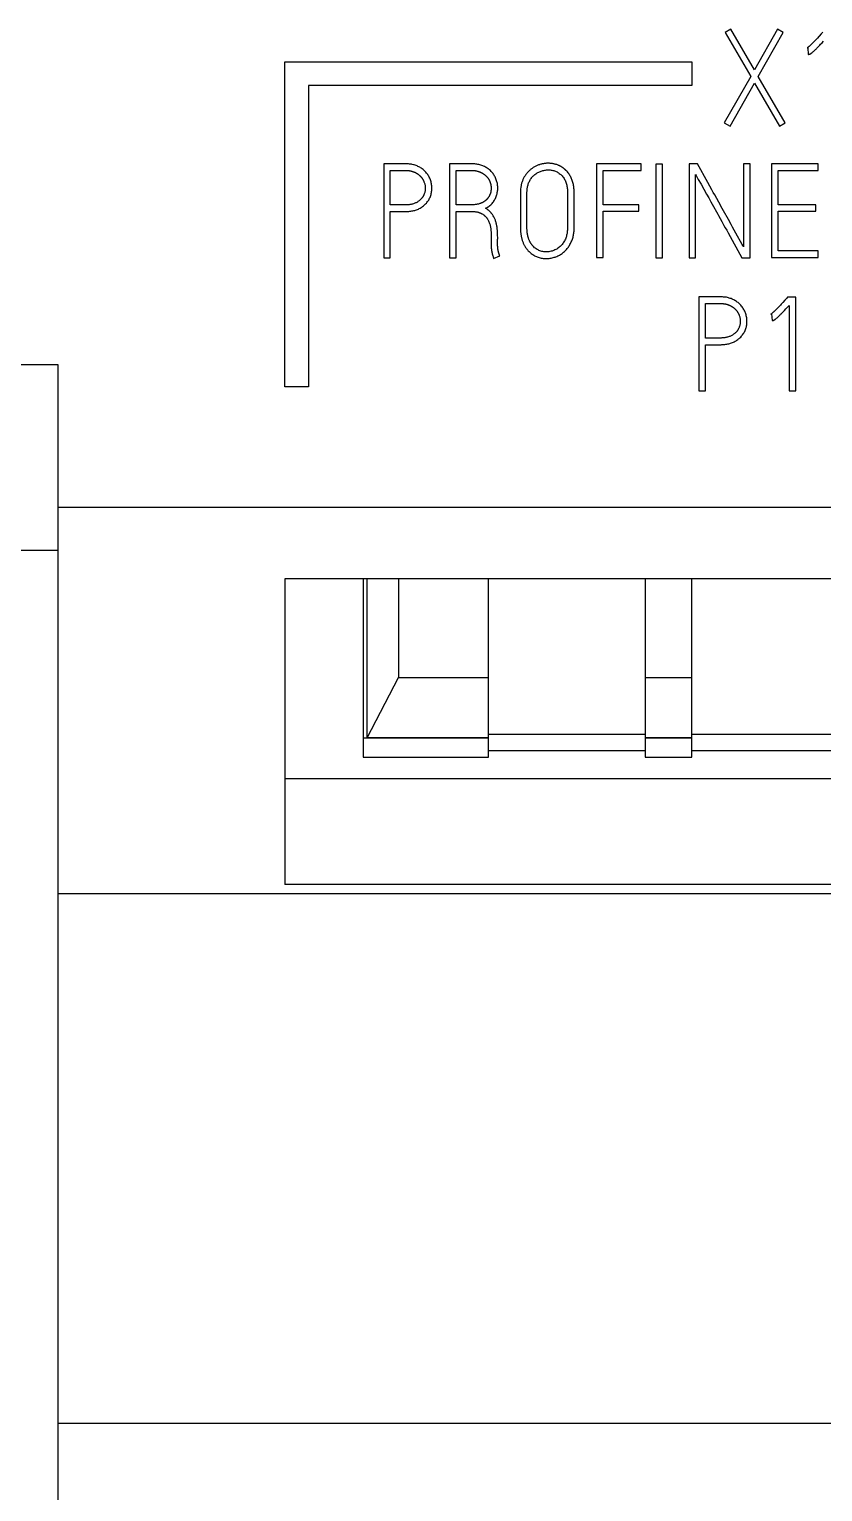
# Model space of a CAD drawing. Header units: millimetres. Extents: x 6750 to 121550, y -28210 to 66060.
# Drawn here: x 34062.4 to 34153.4, y 57361.8 to 57529.6 of the extents above; entities that cross this region are included whole.
import ezdxf

# ---------------------------------------------------------------- set-up
doc = ezdxf.new("R2010")
doc.units = ezdxf.units.MM
doc.layers.add('10000_FRONT', color=7, linetype='Continuous')
doc.layers.add('10500_FRONT_LABELING', color=7, linetype='Continuous')
doc.layers.add('DN.1. NET LIEN MANH', color=7, linetype='Continuous', lineweight=40)

# ---------------------------------------------------------------- blocks, each defined once
blk = doc.blocks.new('A$C0C6D7916')
at = {"layer": '10000_FRONT', "linetype": 'Continuous'}
for p, q in [((-24.8, 39.54), (-24.8, 43.69)), ((-24.8, 43.69), (-19.6, 43.69)), ((-19.6, 43.69), (-19.6, 43.39)), ((-24.5, 43.39), (-24.5, 39.54)), ((-19.6, 43.39), (-24.5, 43.39)), ((-27.7, 39.821), (-42, 39.821)), ((-27.7, 20.266), (-27.7, 39.821)), ((-24.5, 39.54), (-24.8, 39.54)), ((-7, 38), (-27.7, 38)), ((-27.7, 37.451), (-42, 37.451)), ((-24.8, 37.089), (-24.8, 33.183)), ((-12, 37.089), (-24.8, 37.089)), ((-23.8, 37.089), (-23.8, 34.812)), ((-23.75, 35.059), (-23.75, 37.089)), ((-23.35, 37.089), (-23.35, 35.829)), ((-22.2, 34.812), (-22.2, 37.089)), ((-20.2, 37.089), (-20.2, 34.812)), ((-19.6, 34.812), (-19.6, 37.089)), ((-23.75, 35.059), (-23.35, 35.829)), ((-23.35, 35.829), (-22.2, 35.829)), ((-20.2, 35.829), (-19.6, 35.829)), ((-22.2, 35.054), (-23.8, 35.054)), ((-22.2, 35.059), (-23.75, 35.059)), ((-22.2, 35.104), (-20.2, 35.104)), ((-19.6, 35.059), (-20.2, 35.059)), ((-19.6, 35.054), (-20.2, 35.054)), ((-19.6, 35.104), (-17.6, 35.104)), ((-23.8, 34.812), (-22.2, 34.812)), ((-20.2, 34.892), (-22.2, 34.892)), ((-20.2, 34.812), (-19.6, 34.812)), ((-17.6, 34.892), (-19.6, 34.892)), ((-24.8, 34.54), (-12, 34.54)), ((-12, 33.183), (-24.8, 33.183)), ((-7, 33.065), (-27.7, 33.065)), ((-7, 26.3), (-27.7, 26.3))]:
    blk.add_line(p, q, dxfattribs=at)
at = {"layer": '10500_FRONT_LABELING', "linetype": 'Continuous'}
for p, q in [((-19.103, 44.108), (-19.174, 44.067)), ((-18.803, 43.589), (-19.103, 44.108)), ((-18.508, 44.108), (-18.803, 43.589)), ((-18.433, 44.067), (-18.508, 44.108)), ((-19.174, 44.067), (-18.85, 43.506)), ((-18.753, 43.504), (-18.433, 44.067)), ((-18.053, 43.937), (-18.059, 43.931)), ((-18.044, 43.946), (-18.053, 43.937)), ((-18.03, 43.961), (-18.044, 43.946)), ((-18.018, 43.973), (-18.03, 43.961)), ((-18.006, 43.986), (-18.018, 43.973)), ((-17.998, 43.995), (-18.006, 43.986)), ((-17.98, 44.014), (-17.998, 43.995)), ((-17.98, 43.891), (-17.968, 43.904)), ((-17.968, 43.904), (-17.956, 43.917)), ((-17.956, 43.917), (-17.938, 43.936)), ((-17.929, 44.07), (-17.949, 44.048)), ((-17.938, 43.936), (-17.92, 43.955)), ((-18.129, 43.869), (-18.119, 43.872)), ((-18.119, 43.872), (-18.114, 43.787)), ((-17.992, 43.879), (-17.98, 43.891)), ((-18.85, 43.506), (-19.187, 42.912)), ((-19.114, 42.87), (-18.801, 43.421)), ((-18.801, 43.421), (-18.482, 42.87)), ((-18.408, 42.912), (-18.753, 43.504)), ((-19.187, 42.912), (-19.114, 42.87)), ((-18.482, 42.87), (-18.408, 42.912)), ((-23.539, 42.39), (-23.539, 41.19)), ((-23.362, 42.39), (-23.539, 42.39)), ((-23.454, 41.864), (-23.454, 42.305)), ((-23.454, 42.305), (-23.262, 42.305)), ((-22.697, 42.39), (-22.697, 41.19)), ((-22.612, 41.866), (-22.612, 42.305)), ((-22.612, 42.305), (-22.42, 42.305)), ((-20.819, 42.39), (-20.819, 41.193)), ((-20.248, 42.39), (-20.819, 42.39)), ((-20.734, 41.866), (-20.734, 42.305)), ((-20.734, 42.305), (-20.248, 42.305)), ((-20.248, 42.305), (-20.248, 42.39)), ((-20.06, 42.387), (-20.06, 41.19)), ((-19.977, 42.387), (-20.06, 42.387)), ((-19.977, 41.19), (-19.977, 42.387)), ((-19.637, 42.39), (-19.637, 41.19)), ((-19.529, 42.39), (-19.637, 42.39)), ((-19.554, 41.19), (-19.554, 42.255)), ((-19.398, 42.152), (-19.529, 42.39)), ((-18.941, 42.39), (-18.941, 41.328)), ((-18.856, 42.39), (-18.941, 42.39)), ((-18.856, 41.19), (-18.856, 42.39)), ((-18.584, 42.39), (-18.584, 41.193)), ((-17.986, 42.39), (-18.584, 42.39)), ((-18.5, 41.866), (-18.5, 42.305)), ((-18.5, 42.305), (-17.986, 42.305)), ((-17.986, 42.305), (-17.986, 42.39)), ((-19.484, 42.128), (-19.413, 42.001)), ((-19.345, 42.057), (-19.398, 42.152)), ((-19.328, 42.025), (-19.345, 42.057)), ((-23.269, 41.864), (-23.454, 41.864)), ((-22.409, 41.866), (-22.612, 41.866)), ((-21.708, 41.569), (-21.708, 42.008)), ((-20.278, 41.866), (-20.734, 41.866)), ((-20.278, 41.783), (-20.278, 41.866)), ((-19.413, 42.001), (-19.386, 41.953)), ((-19.342, 41.874), (-19.271, 41.746)), ((-19.31, 41.993), (-19.328, 42.025)), ((-19.258, 41.898), (-19.31, 41.993)), ((-19.214, 41.819), (-19.258, 41.898)), ((-18.018, 41.866), (-18.5, 41.866)), ((-18.018, 41.783), (-18.018, 41.866)), ((-23.454, 41.19), (-23.454, 41.779)), ((-23.454, 41.779), (-23.267, 41.779)), ((-22.612, 41.19), (-22.612, 41.781)), ((-20.734, 41.193), (-20.734, 41.783)), ((-20.734, 41.783), (-20.278, 41.783)), ((-19.271, 41.746), (-19.262, 41.73)), ((-19.262, 41.73), (-19.218, 41.651)), ((-19.196, 41.787), (-19.214, 41.819)), ((-18.5, 41.277), (-18.5, 41.783)), ((-18.5, 41.783), (-18.018, 41.783)), ((-19.218, 41.651), (-19.191, 41.603)), ((-19.191, 41.603), (-19.174, 41.572)), ((-19.138, 41.508), (-18.961, 41.19)), ((-19.082, 41.582), (-19.1, 41.613)), ((-19.038, 41.503), (-19.082, 41.582)), ((-22.166, 41.377), (-22.167, 41.361)), ((-22.08, 41.303), (-22.08, 41.31)), ((-22.079, 41.299), (-22.08, 41.303)), ((-23.539, 41.19), (-23.454, 41.19)), ((-22.697, 41.19), (-22.612, 41.19)), ((-22.134, 41.182), (-22.056, 41.212)), ((-20.819, 41.193), (-20.734, 41.193)), ((-20.06, 41.19), (-19.977, 41.19)), ((-19.637, 41.19), (-19.554, 41.19)), ((-18.961, 41.19), (-18.856, 41.19)), ((-18.584, 41.193), (-17.986, 41.193)), ((-17.986, 41.277), (-18.5, 41.277)), ((-17.986, 41.193), (-17.986, 41.277)), ((-19.514, 40.69), (-19.514, 39.49)), ((-19.337, 40.69), (-19.514, 40.69)), ((-19.429, 40.164), (-19.429, 40.605)), ((-19.429, 40.605), (-19.237, 40.605)), ((-18.507, 40.546), (-18.516, 40.537)), ((-18.492, 40.561), (-18.507, 40.546)), ((-18.481, 40.573), (-18.492, 40.561)), ((-18.469, 40.586), (-18.481, 40.573)), ((-18.46, 40.595), (-18.469, 40.586)), ((-18.443, 40.614), (-18.46, 40.595)), ((-18.392, 40.67), (-18.412, 40.648)), ((-18.4, 40.536), (-18.382, 40.555)), ((-18.38, 40.684), (-18.392, 40.67)), ((-18.382, 40.555), (-18.358, 40.58)), ((-18.275, 40.684), (-18.38, 40.684)), ((-18.358, 40.58), (-18.358, 39.488)), ((-18.275, 39.488), (-18.275, 40.684)), ((-18.592, 40.469), (-18.582, 40.472)), ((-18.582, 40.472), (-18.576, 40.387)), ((-18.516, 40.537), (-18.522, 40.531)), ((-18.455, 40.479), (-18.443, 40.491)), ((-18.443, 40.491), (-18.43, 40.504)), ((-18.43, 40.504), (-18.418, 40.517)), ((-18.418, 40.517), (-18.4, 40.536)), ((-19.244, 40.164), (-19.429, 40.164)), ((-19.429, 39.49), (-19.429, 40.079)), ((-19.429, 40.079), (-19.242, 40.079)), ((-19.514, 39.49), (-19.429, 39.49)), ((-18.358, 39.488), (-18.275, 39.488))]:
    blk.add_line(p, q, dxfattribs=at)
for points in [[(-18.059, 43.931), (-18.065, 43.925), (-18.068, 43.922), (-18.071, 43.919), (-18.074, 43.916), (-18.077, 43.913), (-18.08, 43.91), (-18.084, 43.907), (-18.087, 43.904), (-18.09, 43.901), (-18.093, 43.898), (-18.096, 43.895), (-18.099, 43.893)], [(-17.949, 44.048), (-17.975, 44.02), (-17.978, 44.017), (-17.98, 44.014)], [(-18.099, 43.893), (-18.106, 43.887), (-18.109, 43.884), (-18.112, 43.882), (-18.115, 43.879), (-18.119, 43.876), (-18.122, 43.874), (-18.125, 43.871), (-18.127, 43.87), (-18.129, 43.869)], [(-18.114, 43.787), (-18.113, 43.787), (-18.113, 43.787), (-18.112, 43.787), (-18.112, 43.787), (-18.112, 43.787), (-18.111, 43.787), (-18.111, 43.787), (-18.11, 43.787), (-18.11, 43.788), (-18.11, 43.788), (-18.109, 43.788), (-18.109, 43.788), (-18.108, 43.788), (-18.107, 43.788), (-18.106, 43.788), (-18.106, 43.788), (-18.105, 43.788), (-18.104, 43.789), (-18.103, 43.789), (-18.102, 43.789), (-18.102, 43.789), (-18.101, 43.789), (-18.1, 43.789), (-18.099, 43.79), (-18.099, 43.79), (-18.098, 43.79), (-18.097, 43.79), (-18.096, 43.791)], [(-18.096, 43.791), (-18.096, 43.791), (-18.095, 43.791), (-18.095, 43.791), (-18.094, 43.791), (-18.094, 43.792), (-18.093, 43.792), (-18.093, 43.792), (-18.092, 43.792), (-18.091, 43.793), (-18.09, 43.793), (-18.089, 43.794), (-18.088, 43.794), (-18.088, 43.795), (-18.087, 43.795), (-18.086, 43.796), (-18.085, 43.796), (-18.084, 43.797), (-18.083, 43.798), (-18.082, 43.798), (-18.081, 43.799), (-18.079, 43.8), (-18.078, 43.801), (-18.076, 43.802), (-18.074, 43.804), (-18.072, 43.805), (-18.071, 43.806), (-18.069, 43.808), (-18.067, 43.809), (-18.066, 43.81), (-18.062, 43.813)], [(-18.062, 43.813), (-18.059, 43.816), (-18.055, 43.819), (-18.049, 43.824), (-18.042, 43.83), (-18.036, 43.836), (-18.03, 43.842), (-18.023, 43.848), (-18.017, 43.854), (-18.011, 43.86), (-18.005, 43.867), (-17.992, 43.879)], [(-23.267, 41.779), (-23.255, 41.779), (-23.242, 41.78), (-23.23, 41.781), (-23.217, 41.782), (-23.205, 41.783), (-23.192, 41.785), (-23.18, 41.787), (-23.167, 41.789), (-23.155, 41.792), (-23.143, 41.795), (-23.131, 41.799), (-23.119, 41.803), (-23.107, 41.807), (-23.096, 41.812), (-23.084, 41.817), (-23.073, 41.823), (-23.062, 41.83), (-23.052, 41.837), (-23.041, 41.844), (-23.031, 41.852), (-23.021, 41.86), (-23.012, 41.868), (-23.003, 41.877), (-22.994, 41.887), (-22.986, 41.896), (-22.978, 41.906), (-22.971, 41.916), (-22.964, 41.927), (-22.957, 41.938), (-22.952, 41.949), (-22.946, 41.961), (-22.942, 41.973), (-22.937, 41.985), (-22.934, 41.997), (-22.931, 42.009), (-22.928, 42.022), (-22.926, 42.034), (-22.924, 42.047), (-22.923, 42.059), (-22.923, 42.072), (-22.923, 42.085), (-22.923, 42.097), (-22.925, 42.11), (-22.926, 42.123), (-22.928, 42.135), (-22.931, 42.148), (-22.934, 42.16), (-22.938, 42.172), (-22.942, 42.184), (-22.946, 42.196), (-22.951, 42.207), (-22.957, 42.219), (-22.963, 42.23), (-22.969, 42.241), (-22.976, 42.251), (-22.983, 42.262), (-22.991, 42.272), (-22.999, 42.282), (-23.008, 42.291), (-23.017, 42.3), (-23.027, 42.308), (-23.036, 42.317), (-23.046, 42.324), (-23.057, 42.332), (-23.067, 42.339), (-23.078, 42.345), (-23.089, 42.351), (-23.101, 42.357), (-23.112, 42.362), (-23.124, 42.367), (-23.136, 42.371), (-23.148, 42.375), (-23.16, 42.378), (-23.173, 42.381), (-23.185, 42.384), (-23.197, 42.386), (-23.21, 42.387), (-23.223, 42.388), (-23.235, 42.389), (-23.248, 42.39), (-23.26, 42.39), (-23.286, 42.391), (-23.311, 42.391), (-23.337, 42.39), (-23.362, 42.39)], [(-23.262, 42.305), (-23.258, 42.305), (-23.253, 42.305), (-23.249, 42.305), (-23.245, 42.305), (-23.24, 42.305), (-23.236, 42.304), (-23.231, 42.304), (-23.227, 42.304), (-23.223, 42.303), (-23.218, 42.302), (-23.214, 42.302), (-23.209, 42.301), (-23.205, 42.3), (-23.201, 42.3), (-23.196, 42.299), (-23.192, 42.298), (-23.188, 42.297), (-23.184, 42.296), (-23.179, 42.295), (-23.175, 42.293), (-23.171, 42.292), (-23.167, 42.291), (-23.162, 42.289), (-23.158, 42.288), (-23.154, 42.286), (-23.15, 42.284), (-23.146, 42.283), (-23.142, 42.281), (-23.138, 42.279), (-23.134, 42.277), (-23.13, 42.275), (-23.126, 42.273), (-23.122, 42.271), (-23.118, 42.268), (-23.114, 42.266), (-23.111, 42.264), (-23.107, 42.261), (-23.103, 42.259), (-23.1, 42.256), (-23.096, 42.254), (-23.092, 42.251), (-23.089, 42.248), (-23.085, 42.245), (-23.082, 42.242), (-23.079, 42.239), (-23.076, 42.236), (-23.072, 42.233), (-23.069, 42.23), (-23.066, 42.227), (-23.063, 42.224), (-23.06, 42.22), (-23.057, 42.217), (-23.055, 42.214), (-23.052, 42.21), (-23.049, 42.207), (-23.047, 42.203), (-23.044, 42.199), (-23.042, 42.196), (-23.039, 42.192), (-23.037, 42.188), (-23.035, 42.184), (-23.033, 42.18), (-23.031, 42.176), (-23.029, 42.172), (-23.027, 42.168), (-23.025, 42.164), (-23.024, 42.16)], [(-22.236, 41.822), (-22.224, 41.829), (-22.213, 41.835), (-22.202, 41.842), (-22.192, 41.85), (-22.182, 41.858), (-22.172, 41.866), (-22.163, 41.875), (-22.154, 41.884), (-22.145, 41.894), (-22.141, 41.899), (-22.137, 41.904), (-22.134, 41.909), (-22.13, 41.914), (-22.123, 41.925), (-22.117, 41.936), (-22.111, 41.948), (-22.106, 41.959), (-22.101, 41.971), (-22.097, 41.983), (-22.093, 41.996), (-22.089, 42.008), (-22.087, 42.021), (-22.084, 42.034), (-22.083, 42.046), (-22.082, 42.059), (-22.081, 42.072), (-22.081, 42.085), (-22.082, 42.098), (-22.083, 42.111), (-22.084, 42.123), (-22.086, 42.136), (-22.089, 42.149), (-22.092, 42.161), (-22.096, 42.173), (-22.1, 42.186), (-22.105, 42.198), (-22.11, 42.209), (-22.115, 42.221), (-22.122, 42.232), (-22.128, 42.243), (-22.135, 42.254), (-22.142, 42.264), (-22.15, 42.274), (-22.159, 42.284), (-22.167, 42.293), (-22.176, 42.302), (-22.186, 42.311), (-22.196, 42.319), (-22.206, 42.327), (-22.217, 42.334), (-22.228, 42.341), (-22.239, 42.347), (-22.251, 42.353), (-22.262, 42.359), (-22.274, 42.364), (-22.286, 42.369), (-22.298, 42.373), (-22.311, 42.377), (-22.323, 42.38), (-22.336, 42.382), (-22.348, 42.385), (-22.361, 42.387), (-22.374, 42.388), (-22.387, 42.389), (-22.4, 42.39), (-22.412, 42.39), (-22.438, 42.39), (-22.464, 42.39), (-22.697, 42.39)], [(-22.42, 42.305), (-22.415, 42.305), (-22.41, 42.305), (-22.405, 42.305), (-22.4, 42.305), (-22.395, 42.304), (-22.39, 42.304), (-22.385, 42.304), (-22.38, 42.303), (-22.375, 42.302), (-22.37, 42.302), (-22.365, 42.301), (-22.36, 42.3), (-22.355, 42.299), (-22.351, 42.298), (-22.346, 42.297), (-22.341, 42.296), (-22.336, 42.294), (-22.331, 42.293), (-22.326, 42.291), (-22.322, 42.29), (-22.317, 42.288), (-22.312, 42.286), (-22.307, 42.284), (-22.303, 42.282), (-22.298, 42.28), (-22.294, 42.278), (-22.289, 42.276), (-22.285, 42.274), (-22.28, 42.271), (-22.276, 42.269), (-22.272, 42.266), (-22.268, 42.263), (-22.263, 42.261), (-22.259, 42.258), (-22.255, 42.255), (-22.251, 42.252), (-22.247, 42.249), (-22.243, 42.246), (-22.239, 42.242), (-22.235, 42.239), (-22.232, 42.236), (-22.228, 42.232), (-22.225, 42.229), (-22.221, 42.225), (-22.218, 42.221), (-22.215, 42.217), (-22.211, 42.214), (-22.208, 42.21), (-22.205, 42.206), (-22.202, 42.201), (-22.2, 42.197), (-22.197, 42.193), (-22.194, 42.189), (-22.192, 42.184), (-22.19, 42.18), (-22.187, 42.175), (-22.185, 42.17), (-22.183, 42.166), (-22.181, 42.161)], [(-21.311, 42.373), (-21.32, 42.376), (-21.328, 42.379), (-21.338, 42.382), (-21.347, 42.385), (-21.356, 42.387), (-21.365, 42.389), (-21.374, 42.391), (-21.383, 42.392), (-21.393, 42.394), (-21.402, 42.395), (-21.412, 42.395), (-21.421, 42.396), (-21.43, 42.396), (-21.44, 42.396), (-21.449, 42.396), (-21.459, 42.396), (-21.468, 42.395), (-21.477, 42.394), (-21.487, 42.393), (-21.496, 42.391), (-21.505, 42.39), (-21.514, 42.388), (-21.523, 42.386), (-21.533, 42.383), (-21.542, 42.381), (-21.55, 42.378), (-21.559, 42.375), (-21.568, 42.371), (-21.577, 42.368), (-21.585, 42.364), (-21.594, 42.36), (-21.602, 42.356), (-21.61, 42.351), (-21.619, 42.347), (-21.627, 42.342), (-21.634, 42.337), (-21.642, 42.331), (-21.65, 42.326), (-21.657, 42.32), (-21.664, 42.314), (-21.671, 42.308), (-21.678, 42.302), (-21.685, 42.295), (-21.692, 42.288), (-21.698, 42.281), (-21.704, 42.274), (-21.71, 42.267), (-21.716, 42.26), (-21.722, 42.252), (-21.727, 42.245), (-21.733, 42.237), (-21.738, 42.229), (-21.743, 42.221), (-21.747, 42.213), (-21.752, 42.204), (-21.756, 42.196), (-21.76, 42.187), (-21.763, 42.179), (-21.767, 42.17), (-21.77, 42.161), (-21.773, 42.152), (-21.776, 42.143), (-21.778, 42.134), (-21.781, 42.124), (-21.783, 42.115), (-21.784, 42.106), (-21.786, 42.097), (-21.787, 42.088), (-21.789, 42.069), (-21.79, 42.051), (-21.791, 42.032), (-21.791, 42.014), (-21.791, 41.569)], [(-21.708, 42.008), (-21.708, 42.031), (-21.707, 42.042), (-21.707, 42.054), (-21.706, 42.065), (-21.704, 42.077), (-21.703, 42.088), (-21.701, 42.099), (-21.698, 42.11), (-21.695, 42.121), (-21.692, 42.132), (-21.688, 42.143), (-21.683, 42.154), (-21.678, 42.164), (-21.673, 42.174), (-21.667, 42.184), (-21.661, 42.194), (-21.655, 42.203), (-21.648, 42.213), (-21.64, 42.221), (-21.632, 42.23), (-21.624, 42.238), (-21.616, 42.246), (-21.607, 42.253), (-21.597, 42.26), (-21.588, 42.267), (-21.578, 42.273), (-21.568, 42.279), (-21.558, 42.284), (-21.547, 42.289), (-21.537, 42.293), (-21.526, 42.297), (-21.515, 42.3), (-21.504, 42.303), (-21.493, 42.306), (-21.481, 42.308), (-21.47, 42.31), (-21.458, 42.311), (-21.447, 42.312), (-21.435, 42.312), (-21.424, 42.311), (-21.412, 42.311), (-21.401, 42.309), (-21.389, 42.308), (-21.378, 42.305), (-21.367, 42.302), (-21.356, 42.299), (-21.345, 42.295), (-21.335, 42.29), (-21.324, 42.285), (-21.314, 42.279), (-21.304, 42.273), (-21.295, 42.266), (-21.286, 42.259), (-21.277, 42.251), (-21.269, 42.243)], [(-21.211, 42.305), (-21.213, 42.307), (-21.215, 42.309), (-21.217, 42.311), (-21.219, 42.313), (-21.221, 42.315), (-21.223, 42.317), (-21.225, 42.319), (-21.227, 42.321), (-21.229, 42.323), (-21.231, 42.325), (-21.233, 42.327), (-21.236, 42.328), (-21.238, 42.33), (-21.24, 42.332), (-21.242, 42.334), (-21.245, 42.335), (-21.247, 42.337), (-21.249, 42.339), (-21.251, 42.34), (-21.254, 42.342), (-21.256, 42.343), (-21.258, 42.345), (-21.261, 42.347), (-21.263, 42.348), (-21.266, 42.35), (-21.268, 42.351), (-21.27, 42.353), (-21.273, 42.354), (-21.275, 42.355), (-21.278, 42.357), (-21.28, 42.358), (-21.283, 42.359), (-21.285, 42.361), (-21.288, 42.362), (-21.29, 42.363), (-21.293, 42.365), (-21.295, 42.366), (-21.298, 42.367), (-21.3, 42.368), (-21.303, 42.369), (-21.305, 42.37), (-21.308, 42.372), (-21.311, 42.373)], [(-21.269, 42.243), (-21.259, 42.234), (-21.251, 42.224), (-21.243, 42.214), (-21.235, 42.203), (-21.228, 42.191), (-21.222, 42.18), (-21.217, 42.168), (-21.211, 42.156), (-21.207, 42.143), (-21.203, 42.131), (-21.2, 42.118), (-21.197, 42.105), (-21.195, 42.092), (-21.193, 42.079), (-21.192, 42.066), (-21.191, 42.052), (-21.19, 42.039), (-21.19, 42.026), (-21.189, 42), (-21.19, 41.974), (-21.19, 41.947), (-21.19, 41.921)], [(-21.105, 41.617), (-21.105, 41.923), (-21.105, 41.949), (-21.105, 41.974), (-21.105, 42), (-21.105, 42.025), (-21.106, 42.051), (-21.107, 42.063), (-21.108, 42.076), (-21.109, 42.089), (-21.111, 42.101), (-21.113, 42.114), (-21.115, 42.126), (-21.118, 42.138), (-21.121, 42.151), (-21.125, 42.163), (-21.129, 42.175), (-21.133, 42.187), (-21.138, 42.198), (-21.143, 42.21), (-21.149, 42.221), (-21.155, 42.233), (-21.161, 42.244), (-21.168, 42.254), (-21.175, 42.265), (-21.183, 42.275), (-21.191, 42.285), (-21.2, 42.294), (-21.211, 42.305)], [(-19.554, 42.255), (-19.546, 42.239), (-19.537, 42.223), (-19.528, 42.207), (-19.519, 42.191), (-19.484, 42.128)], [(-23.024, 42.16), (-23.02, 42.151), (-23.018, 42.142), (-23.015, 42.133), (-23.013, 42.124), (-23.011, 42.115), (-23.01, 42.106), (-23.009, 42.096), (-23.008, 42.087), (-23.008, 42.078), (-23.008, 42.069), (-23.009, 42.059), (-23.01, 42.05), (-23.011, 42.041), (-23.013, 42.032), (-23.015, 42.023), (-23.017, 42.014), (-23.02, 42.005), (-23.022, 42.001), (-23.024, 41.997), (-23.026, 41.992), (-23.028, 41.988), (-23.03, 41.984), (-23.032, 41.98), (-23.034, 41.976), (-23.036, 41.972), (-23.039, 41.968), (-23.041, 41.964), (-23.044, 41.96), (-23.047, 41.957), (-23.05, 41.953), (-23.053, 41.949), (-23.059, 41.942), (-23.065, 41.936), (-23.072, 41.929), (-23.079, 41.923), (-23.086, 41.917), (-23.093, 41.912), (-23.101, 41.906), (-23.109, 41.901), (-23.117, 41.897), (-23.125, 41.893), (-23.134, 41.889), (-23.142, 41.885), (-23.151, 41.882), (-23.16, 41.879), (-23.169, 41.876), (-23.178, 41.874), (-23.187, 41.871), (-23.196, 41.87), (-23.205, 41.868), (-23.214, 41.867), (-23.223, 41.866), (-23.233, 41.865), (-23.242, 41.865), (-23.251, 41.864), (-23.269, 41.864)], [(-22.181, 42.161), (-22.18, 42.157), (-22.178, 42.152), (-22.177, 42.147), (-22.175, 42.143), (-22.174, 42.138), (-22.173, 42.134), (-22.171, 42.129), (-22.17, 42.124), (-22.169, 42.119), (-22.169, 42.115), (-22.168, 42.11), (-22.167, 42.105), (-22.167, 42.1), (-22.166, 42.096), (-22.166, 42.091), (-22.166, 42.086), (-22.166, 42.081), (-22.166, 42.076), (-22.166, 42.071), (-22.166, 42.067), (-22.166, 42.062), (-22.167, 42.057), (-22.167, 42.052), (-22.168, 42.047), (-22.169, 42.043), (-22.169, 42.038), (-22.17, 42.033), (-22.171, 42.028), (-22.172, 42.024), (-22.174, 42.019), (-22.175, 42.014), (-22.176, 42.01), (-22.178, 42.005), (-22.18, 42.001), (-22.181, 41.996), (-22.183, 41.992), (-22.185, 41.987), (-22.187, 41.983), (-22.189, 41.979), (-22.192, 41.974), (-22.194, 41.97), (-22.197, 41.966), (-22.199, 41.962), (-22.202, 41.958), (-22.205, 41.954), (-22.208, 41.95), (-22.211, 41.947), (-22.214, 41.943), (-22.217, 41.939), (-22.22, 41.936), (-22.224, 41.932)], [(-22.224, 41.932), (-22.227, 41.929), (-22.231, 41.926), (-22.234, 41.923), (-22.238, 41.92), (-22.241, 41.917), (-22.245, 41.914), (-22.249, 41.912), (-22.252, 41.909), (-22.256, 41.906), (-22.26, 41.904), (-22.264, 41.902), (-22.268, 41.899), (-22.272, 41.897), (-22.276, 41.895), (-22.28, 41.893), (-22.284, 41.891), (-22.288, 41.889), (-22.292, 41.887), (-22.297, 41.886), (-22.301, 41.884), (-22.305, 41.883), (-22.309, 41.881), (-22.318, 41.878), (-22.327, 41.876), (-22.336, 41.874), (-22.345, 41.872), (-22.354, 41.87), (-22.363, 41.869), (-22.372, 41.868), (-22.382, 41.867), (-22.391, 41.866), (-22.4, 41.866), (-22.409, 41.866)], [(-21.19, 41.921), (-21.19, 41.606), (-21.19, 41.58), (-21.191, 41.567), (-21.191, 41.554), (-21.192, 41.541), (-21.193, 41.527), (-21.195, 41.514), (-21.196, 41.501), (-21.199, 41.489), (-21.202, 41.476), (-21.205, 41.463), (-21.209, 41.451), (-21.213, 41.439), (-21.218, 41.427), (-21.224, 41.415), (-21.23, 41.404), (-21.237, 41.392), (-21.244, 41.381), (-21.251, 41.371), (-21.259, 41.36), (-21.268, 41.351), (-21.277, 41.341), (-21.286, 41.332), (-21.296, 41.323), (-21.306, 41.315), (-21.317, 41.308), (-21.328, 41.301), (-21.34, 41.294), (-21.351, 41.289), (-21.364, 41.284), (-21.376, 41.279), (-21.388, 41.275), (-21.401, 41.272), (-21.414, 41.269), (-21.427, 41.267), (-21.44, 41.266), (-21.453, 41.265), (-21.466, 41.265), (-21.479, 41.266), (-21.492, 41.267), (-21.505, 41.269), (-21.518, 41.271), (-21.531, 41.275), (-21.543, 41.279), (-21.555, 41.284), (-21.567, 41.289), (-21.578, 41.296), (-21.59, 41.303), (-21.6, 41.31), (-21.61, 41.318), (-21.62, 41.327), (-21.63, 41.337)], [(-19.386, 41.953), (-19.36, 41.905), (-19.342, 41.874)], [(-22.612, 41.781), (-22.418, 41.781), (-22.407, 41.781), (-22.397, 41.78), (-22.386, 41.78), (-22.375, 41.779), (-22.365, 41.777), (-22.354, 41.776), (-22.344, 41.774), (-22.338, 41.773), (-22.333, 41.771), (-22.328, 41.77), (-22.323, 41.768), (-22.318, 41.767), (-22.313, 41.765), (-22.308, 41.763), (-22.303, 41.761), (-22.298, 41.759), (-22.293, 41.756), (-22.288, 41.754), (-22.284, 41.751), (-22.279, 41.749), (-22.274, 41.746), (-22.27, 41.743), (-22.266, 41.74), (-22.261, 41.737), (-22.257, 41.734), (-22.253, 41.731), (-22.249, 41.727), (-22.245, 41.723), (-22.241, 41.72), (-22.237, 41.716), (-22.234, 41.712), (-22.23, 41.708), (-22.227, 41.704), (-22.223, 41.7), (-22.22, 41.696), (-22.217, 41.691), (-22.214, 41.687), (-22.211, 41.683), (-22.209, 41.678), (-22.203, 41.669), (-22.199, 41.659), (-22.194, 41.65), (-22.19, 41.64), (-22.186, 41.629), (-22.183, 41.619), (-22.18, 41.609), (-22.178, 41.598), (-22.175, 41.588), (-22.173, 41.577), (-22.171, 41.567), (-22.17, 41.556), (-22.169, 41.546), (-22.168, 41.535), (-22.167, 41.525), (-22.166, 41.514), (-22.166, 41.504), (-22.165, 41.483), (-22.165, 41.461), (-22.165, 41.44)], [(-22.082, 41.431), (-22.082, 41.451), (-22.083, 41.471), (-22.083, 41.492), (-22.083, 41.502), (-22.084, 41.512), (-22.084, 41.522), (-22.085, 41.532), (-22.086, 41.541), (-22.087, 41.551), (-22.088, 41.561), (-22.089, 41.571), (-22.09, 41.581), (-22.092, 41.591), (-22.094, 41.601), (-22.096, 41.611), (-22.098, 41.62), (-22.1, 41.63), (-22.103, 41.64), (-22.106, 41.649), (-22.109, 41.659), (-22.112, 41.669), (-22.116, 41.678), (-22.12, 41.687), (-22.124, 41.696), (-22.129, 41.705), (-22.133, 41.714), (-22.138, 41.723), (-22.144, 41.732), (-22.149, 41.74), (-22.155, 41.748), (-22.161, 41.756), (-22.164, 41.76), (-22.167, 41.764), (-22.17, 41.768), (-22.174, 41.772), (-22.177, 41.775), (-22.181, 41.779), (-22.184, 41.782), (-22.188, 41.786), (-22.191, 41.789), (-22.195, 41.793), (-22.199, 41.796), (-22.203, 41.799), (-22.207, 41.802), (-22.211, 41.805), (-22.215, 41.809), (-22.219, 41.811), (-22.223, 41.814), (-22.227, 41.817), (-22.231, 41.82), (-22.236, 41.822)], [(-19.1, 41.613), (-19.135, 41.677), (-19.196, 41.787)], [(-21.791, 41.569), (-21.791, 41.56), (-21.791, 41.551), (-21.79, 41.542), (-21.79, 41.533), (-21.789, 41.524), (-21.789, 41.515), (-21.788, 41.506), (-21.787, 41.497), (-21.786, 41.488), (-21.784, 41.479), (-21.783, 41.471), (-21.781, 41.462), (-21.779, 41.453), (-21.777, 41.444), (-21.775, 41.435), (-21.773, 41.427), (-21.77, 41.418), (-21.768, 41.41), (-21.765, 41.401), (-21.762, 41.393), (-21.758, 41.384), (-21.755, 41.376), (-21.751, 41.368), (-21.747, 41.36), (-21.743, 41.352), (-21.739, 41.344), (-21.734, 41.336), (-21.73, 41.328), (-21.725, 41.321), (-21.72, 41.313), (-21.714, 41.306), (-21.709, 41.299), (-21.703, 41.292), (-21.697, 41.285), (-21.691, 41.278)], [(-21.63, 41.337), (-21.632, 41.339), (-21.634, 41.342), (-21.637, 41.345), (-21.639, 41.347), (-21.642, 41.35), (-21.644, 41.353), (-21.646, 41.356), (-21.648, 41.359), (-21.65, 41.361), (-21.652, 41.364), (-21.655, 41.367), (-21.657, 41.37), (-21.659, 41.373), (-21.66, 41.376), (-21.662, 41.379), (-21.664, 41.382), (-21.666, 41.386), (-21.668, 41.389), (-21.669, 41.392), (-21.671, 41.395), (-21.674, 41.402), (-21.677, 41.408), (-21.68, 41.415), (-21.683, 41.421), (-21.686, 41.428), (-21.688, 41.435), (-21.69, 41.442), (-21.692, 41.448), (-21.694, 41.455), (-21.696, 41.462), (-21.698, 41.469), (-21.699, 41.476), (-21.7, 41.483), (-21.702, 41.49), (-21.703, 41.498), (-21.704, 41.505), (-21.705, 41.512), (-21.705, 41.519), (-21.706, 41.526), (-21.707, 41.533), (-21.707, 41.541), (-21.707, 41.548), (-21.708, 41.555), (-21.708, 41.562), (-21.708, 41.569)], [(-21.691, 41.278), (-21.682, 41.269), (-21.673, 41.26), (-21.663, 41.252), (-21.653, 41.244), (-21.643, 41.236), (-21.632, 41.229), (-21.621, 41.222), (-21.61, 41.216), (-21.599, 41.21), (-21.588, 41.205), (-21.576, 41.2), (-21.564, 41.196), (-21.552, 41.192), (-21.539, 41.189), (-21.527, 41.186), (-21.514, 41.184), (-21.502, 41.182), (-21.489, 41.181), (-21.476, 41.18), (-21.463, 41.18), (-21.45, 41.18), (-21.438, 41.181), (-21.425, 41.182), (-21.412, 41.184), (-21.4, 41.186), (-21.387, 41.188), (-21.375, 41.191), (-21.362, 41.195), (-21.35, 41.198), (-21.338, 41.203), (-21.326, 41.207), (-21.315, 41.212), (-21.303, 41.218), (-21.292, 41.224), (-21.281, 41.23), (-21.27, 41.237), (-21.26, 41.245), (-21.249, 41.252), (-21.24, 41.26), (-21.23, 41.269), (-21.221, 41.278), (-21.212, 41.287), (-21.203, 41.296), (-21.195, 41.306), (-21.187, 41.316), (-21.179, 41.326), (-21.172, 41.337), (-21.165, 41.347), (-21.159, 41.358), (-21.153, 41.37), (-21.147, 41.381), (-21.142, 41.392), (-21.137, 41.404), (-21.132, 41.416), (-21.128, 41.428), (-21.124, 41.44), (-21.12, 41.452), (-21.117, 41.464), (-21.114, 41.477), (-21.112, 41.489), (-21.11, 41.502), (-21.108, 41.515), (-21.107, 41.527), (-21.106, 41.54), (-21.105, 41.566), (-21.105, 41.591), (-21.105, 41.617)], [(-19.174, 41.572), (-19.156, 41.54), (-19.147, 41.524), (-19.138, 41.508)], [(-18.941, 41.328), (-18.95, 41.344), (-18.959, 41.36), (-19.038, 41.503)], [(-22.167, 41.361), (-22.167, 41.356), (-22.167, 41.351), (-22.167, 41.346), (-22.167, 41.34), (-22.166, 41.335), (-22.166, 41.33), (-22.165, 41.325), (-22.165, 41.319), (-22.164, 41.314), (-22.164, 41.309), (-22.163, 41.304), (-22.163, 41.299), (-22.162, 41.293), (-22.161, 41.288), (-22.16, 41.283), (-22.16, 41.278), (-22.159, 41.273), (-22.158, 41.268), (-22.157, 41.262), (-22.156, 41.257), (-22.155, 41.252), (-22.153, 41.247), (-22.152, 41.242), (-22.151, 41.237), (-22.15, 41.232), (-22.148, 41.227), (-22.147, 41.222), (-22.145, 41.217), (-22.144, 41.212), (-22.142, 41.207), (-22.141, 41.202), (-22.139, 41.197), (-22.137, 41.192), (-22.136, 41.187), (-22.134, 41.182)], [(-22.165, 41.44), (-22.166, 41.398), (-22.166, 41.377)], [(-22.084, 41.371), (-22.084, 41.405), (-22.084, 41.409), (-22.084, 41.413), (-22.084, 41.416), (-22.083, 41.42), (-22.083, 41.424), (-22.083, 41.428), (-22.082, 41.431)], [(-22.08, 41.31), (-22.081, 41.318), (-22.081, 41.322), (-22.082, 41.325), (-22.082, 41.329), (-22.082, 41.333), (-22.083, 41.337), (-22.083, 41.341), (-22.083, 41.344), (-22.083, 41.348), (-22.083, 41.352), (-22.084, 41.356), (-22.084, 41.36), (-22.084, 41.363), (-22.084, 41.367), (-22.084, 41.371)], [(-22.056, 41.212), (-22.057, 41.215), (-22.059, 41.219), (-22.06, 41.223), (-22.061, 41.227), (-22.063, 41.231), (-22.064, 41.235), (-22.065, 41.239), (-22.067, 41.243), (-22.068, 41.247), (-22.069, 41.251), (-22.07, 41.255), (-22.071, 41.259), (-22.072, 41.263), (-22.073, 41.267), (-22.074, 41.271), (-22.075, 41.275), (-22.076, 41.279), (-22.077, 41.283), (-22.077, 41.287), (-22.078, 41.291), (-22.079, 41.295), (-22.079, 41.299)], [(-19.242, 40.079), (-19.229, 40.079), (-19.217, 40.08), (-19.204, 40.081), (-19.192, 40.082), (-19.179, 40.083), (-19.167, 40.085), (-19.155, 40.087), (-19.142, 40.089), (-19.13, 40.092), (-19.118, 40.095), (-19.106, 40.099), (-19.094, 40.103), (-19.082, 40.107), (-19.071, 40.112), (-19.059, 40.117), (-19.048, 40.123), (-19.037, 40.13), (-19.026, 40.137), (-19.016, 40.144), (-19.006, 40.152), (-18.996, 40.16), (-18.987, 40.168), (-18.977, 40.177), (-18.969, 40.187), (-18.961, 40.196), (-18.953, 40.206), (-18.945, 40.217), (-18.939, 40.227), (-18.932, 40.238), (-18.926, 40.249), (-18.921, 40.261), (-18.916, 40.273), (-18.912, 40.285), (-18.909, 40.297), (-18.905, 40.309), (-18.903, 40.322), (-18.901, 40.334), (-18.899, 40.347), (-18.898, 40.359), (-18.898, 40.372), (-18.898, 40.385), (-18.898, 40.397), (-18.899, 40.41), (-18.901, 40.423), (-18.903, 40.435), (-18.906, 40.448), (-18.909, 40.46), (-18.912, 40.472), (-18.917, 40.484), (-18.921, 40.496), (-18.926, 40.507), (-18.932, 40.519), (-18.938, 40.53), (-18.944, 40.541), (-18.951, 40.551), (-18.958, 40.562), (-18.966, 40.572), (-18.974, 40.582), (-18.983, 40.591), (-18.992, 40.6), (-19.001, 40.608), (-19.011, 40.617), (-19.021, 40.624), (-19.032, 40.632), (-19.042, 40.639), (-19.053, 40.645), (-19.064, 40.651), (-19.076, 40.657), (-19.087, 40.662), (-19.099, 40.667), (-19.111, 40.671), (-19.123, 40.675), (-19.135, 40.678), (-19.147, 40.681), (-19.16, 40.684), (-19.172, 40.686), (-19.185, 40.687), (-19.197, 40.688), (-19.21, 40.689), (-19.223, 40.69), (-19.235, 40.69), (-19.261, 40.691), (-19.286, 40.691), (-19.311, 40.69), (-19.337, 40.69)], [(-19.237, 40.605), (-19.233, 40.605), (-19.228, 40.605), (-19.224, 40.605), (-19.219, 40.605), (-19.215, 40.605), (-19.211, 40.604), (-19.206, 40.604), (-19.202, 40.604), (-19.197, 40.603), (-19.193, 40.602), (-19.189, 40.602), (-19.184, 40.601), (-19.18, 40.6), (-19.176, 40.6), (-19.171, 40.599), (-19.167, 40.598), (-19.163, 40.597), (-19.158, 40.596), (-19.154, 40.595), (-19.15, 40.593), (-19.146, 40.592), (-19.141, 40.591), (-19.137, 40.589), (-19.133, 40.588), (-19.129, 40.586), (-19.125, 40.584), (-19.121, 40.583), (-19.116, 40.581), (-19.112, 40.579), (-19.108, 40.577), (-19.105, 40.575), (-19.101, 40.573), (-19.097, 40.571), (-19.093, 40.568), (-19.089, 40.566), (-19.085, 40.564), (-19.082, 40.561), (-19.078, 40.559), (-19.074, 40.556), (-19.071, 40.554), (-19.067, 40.551), (-19.064, 40.548), (-19.06, 40.545), (-19.057, 40.542), (-19.054, 40.539), (-19.05, 40.536), (-19.047, 40.533), (-19.044, 40.53), (-19.041, 40.527), (-19.038, 40.524), (-19.035, 40.52), (-19.032, 40.517), (-19.029, 40.514), (-19.027, 40.51), (-19.024, 40.507), (-19.022, 40.503), (-19.019, 40.499), (-19.017, 40.496), (-19.014, 40.492), (-19.012, 40.488), (-19.01, 40.484), (-19.008, 40.48), (-19.006, 40.476), (-19.004, 40.472), (-19.002, 40.468), (-19, 40.464), (-18.998, 40.46)], [(-18.412, 40.648), (-18.437, 40.62), (-18.44, 40.617), (-18.443, 40.614)], [(-18.998, 40.46), (-18.995, 40.451), (-18.992, 40.442), (-18.99, 40.433), (-18.988, 40.424), (-18.986, 40.415), (-18.985, 40.406), (-18.984, 40.396), (-18.983, 40.387), (-18.983, 40.378), (-18.983, 40.369), (-18.984, 40.359), (-18.985, 40.35), (-18.986, 40.341), (-18.988, 40.332), (-18.99, 40.323), (-18.992, 40.314), (-18.995, 40.305), (-18.997, 40.301), (-18.999, 40.297), (-19, 40.292), (-19.002, 40.288), (-19.004, 40.284), (-19.007, 40.28), (-19.009, 40.276), (-19.011, 40.272), (-19.014, 40.268), (-19.016, 40.264), (-19.019, 40.26), (-19.022, 40.257), (-19.024, 40.253), (-19.027, 40.249), (-19.033, 40.242), (-19.04, 40.236), (-19.047, 40.229), (-19.054, 40.223), (-19.061, 40.217), (-19.068, 40.212), (-19.076, 40.206), (-19.084, 40.201), (-19.092, 40.197), (-19.1, 40.193), (-19.109, 40.189), (-19.117, 40.185), (-19.126, 40.182), (-19.135, 40.179), (-19.144, 40.176), (-19.153, 40.174), (-19.162, 40.171), (-19.171, 40.17), (-19.18, 40.168), (-19.189, 40.167), (-19.198, 40.166), (-19.207, 40.165), (-19.217, 40.165), (-19.226, 40.164), (-19.244, 40.164)], [(-18.562, 40.493), (-18.568, 40.487), (-18.571, 40.484), (-18.575, 40.482), (-18.578, 40.479), (-18.581, 40.476), (-18.585, 40.474), (-18.588, 40.471), (-18.59, 40.47), (-18.592, 40.469)], [(-18.576, 40.387), (-18.576, 40.387), (-18.576, 40.387), (-18.575, 40.387), (-18.575, 40.387), (-18.574, 40.387), (-18.574, 40.387), (-18.574, 40.387), (-18.573, 40.387), (-18.573, 40.388), (-18.572, 40.388), (-18.572, 40.388), (-18.571, 40.388), (-18.571, 40.388), (-18.57, 40.388), (-18.569, 40.388), (-18.568, 40.388), (-18.568, 40.388), (-18.567, 40.389), (-18.566, 40.389), (-18.565, 40.389), (-18.564, 40.389), (-18.564, 40.389), (-18.563, 40.389), (-18.562, 40.39), (-18.561, 40.39), (-18.56, 40.39), (-18.56, 40.39), (-18.559, 40.391)], [(-18.522, 40.531), (-18.528, 40.525), (-18.531, 40.522), (-18.534, 40.519), (-18.537, 40.516), (-18.54, 40.513), (-18.543, 40.51), (-18.546, 40.507), (-18.549, 40.504), (-18.552, 40.501), (-18.556, 40.498), (-18.559, 40.495), (-18.562, 40.493)], [(-18.559, 40.391), (-18.558, 40.391), (-18.558, 40.391), (-18.557, 40.391), (-18.557, 40.391), (-18.556, 40.392), (-18.556, 40.392), (-18.555, 40.392), (-18.555, 40.392), (-18.554, 40.393), (-18.553, 40.393), (-18.552, 40.394), (-18.551, 40.394), (-18.55, 40.395), (-18.549, 40.395), (-18.548, 40.396), (-18.547, 40.396), (-18.546, 40.397), (-18.546, 40.398), (-18.545, 40.398), (-18.544, 40.399), (-18.542, 40.4), (-18.54, 40.401), (-18.538, 40.402), (-18.537, 40.404), (-18.535, 40.405), (-18.533, 40.406), (-18.532, 40.408), (-18.53, 40.409), (-18.528, 40.41), (-18.525, 40.413)], [(-18.525, 40.413), (-18.521, 40.416), (-18.518, 40.419), (-18.512, 40.424), (-18.505, 40.43), (-18.499, 40.436), (-18.492, 40.442), (-18.486, 40.448), (-18.48, 40.454), (-18.473, 40.46), (-18.467, 40.467), (-18.455, 40.479)]]:
    blk.add_lwpolyline(points, dxfattribs=at)

msp = doc.modelspace()

# ---------------------------------------------------------------- block references
at = {"layer": 'DN.1. NET LIEN MANH', "xscale": 8.981300112304329, "yscale": 8.981300112304329, "zscale": 8.981300112304329}
msp.add_blockref('A$C0C6D7916', (34314.458, 57133.431), dxfattribs=at)

doc.saveas('drawing.dxf')
